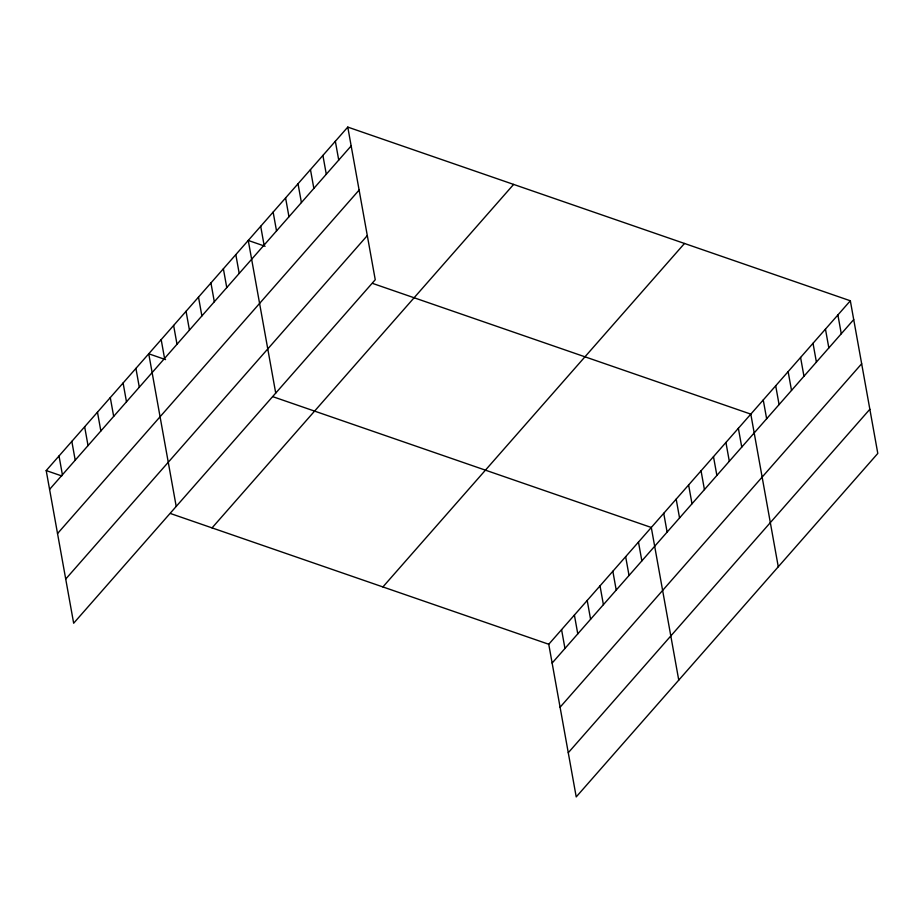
<?xml version="1.0" encoding="UTF-8"?>
<svg xmlns="http://www.w3.org/2000/svg" width="924" height="924" viewBox="0 0 924 924"><rect width="100%" height="100%" fill="white"/><g stroke="black" fill="none" stroke-linecap="round" stroke-linejoin="round"><path stroke-width="1.39" d="M347.782 127.096L375.248 279.741L73.666 623.215L46.2 470.57L347.782 127.096L850.334 300.785L877.8 453.43L576.218 796.904L548.752 644.259L850.334 300.785M49.584 489.385L351.166 145.911M57.531 533.552L359.113 190.067M65.719 579.048L367.302 235.574M212.046 527.893L513.629 184.407M382.906 586.936L684.488 243.462M552.136 663.062L853.718 319.589M560.083 707.23L861.665 363.756M568.272 752.737L869.854 409.263M265.107 246.269L248.256 240.448L275.722 393.093M372.638 283.425L750.808 414.125L778.274 566.77M165.581 359.609L148.741 353.788L176.207 506.433M273.123 396.777L651.293 527.477L678.759 680.122M46.2 470.57L61.746 475.941M170.582 513.559L548.752 644.259M837.895 314.945L841.279 333.76M825.455 329.117L828.84 347.932M813.016 343.289L816.4 362.093M800.577 357.449L803.961 376.264M788.137 371.621L791.521 390.436M775.698 385.793L779.082 404.597M763.247 399.965L766.643 418.768M738.368 428.297L741.753 447.101M725.929 442.469L729.313 461.272M713.49 456.629L716.874 475.444M701.05 470.801L704.434 489.616M688.611 484.973L691.995 503.776M676.172 499.133L679.556 517.948M663.732 513.305L667.116 532.12M638.472 542.076L641.857 560.88M625.652 556.675L629.036 575.479M612.843 571.263L616.227 590.078M600.023 585.862L603.407 604.677M587.202 600.461L590.586 619.276M574.393 615.061L577.777 633.876M561.573 629.66L564.957 648.463M335.343 141.268L338.727 160.071M322.903 155.428L326.288 174.243M310.464 169.6L313.848 188.415M298.025 183.772L301.409 202.575M285.585 197.944L288.969 216.747M273.134 212.104L276.53 230.919M260.695 226.276L264.079 245.079M235.816 254.608L239.201 273.423M223.377 268.78L226.761 287.595M210.938 282.952L214.322 301.755M198.498 297.112L201.882 315.927M186.059 311.284L189.443 330.099M173.62 325.456L177.004 344.259M161.18 339.628L164.564 358.431M135.92 368.387L139.305 387.202M123.1 382.986L126.484 401.801M110.291 397.586L113.675 416.389M97.47 412.185L100.855 430.988M84.65 426.784L88.034 445.587M71.829 441.372L75.214 460.187M59.021 455.971L62.405 474.786"/></g></svg>
